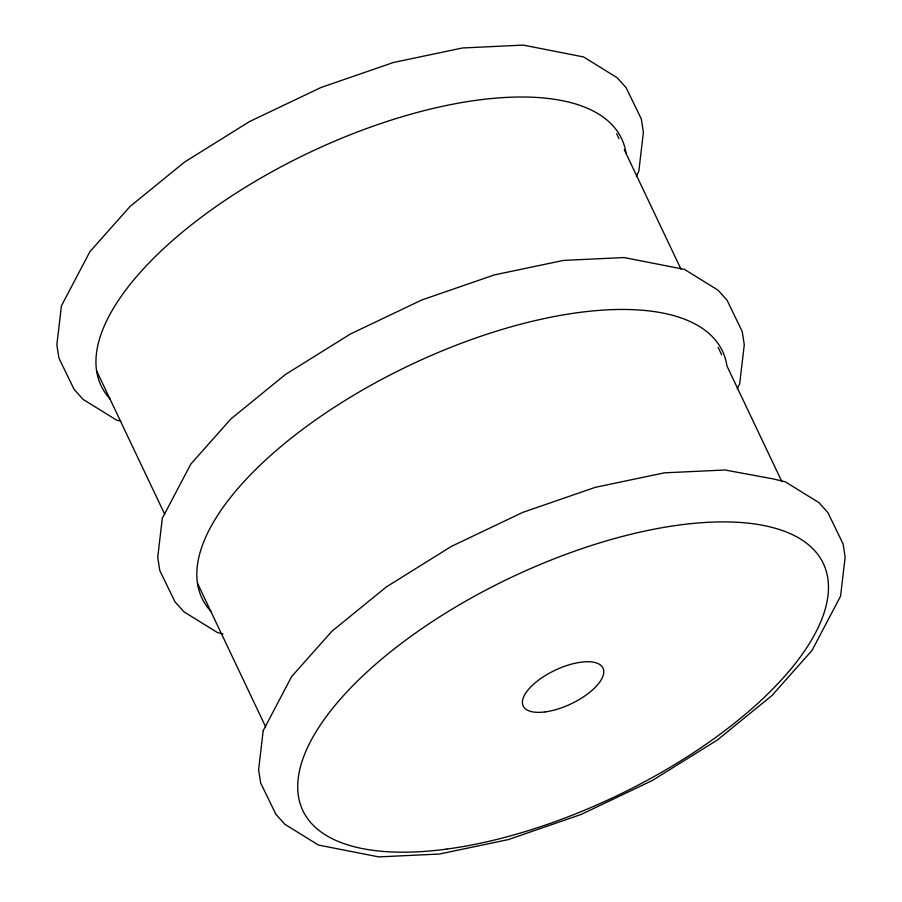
<?xml version="1.0" encoding="UTF-8"?>
<svg xmlns="http://www.w3.org/2000/svg" width="902" height="902" viewBox="0 0 902 902"><rect width="100%" height="100%" fill="white"/><g stroke="black" fill="none" stroke-linecap="round" stroke-linejoin="round"><path stroke-width="1.35" d="M636.395 176.33L638.808 171.312L643.397 132.301L641.333 119.041L626.135 87.708L617.171 77.741L583.571 56.939L523.216 45.1L462.546 47.975L393.565 62.441L320.954 87.517L249.674 121.488L184.572 162.044L130.091 206.434L89.952 251.613L61.437 305.812L56.849 344.812L58.912 358.071L74.111 389.405L83.074 399.372L116.674 420.174L120.721 421.144M737.272 388.773L739.685 383.756L744.274 344.744L742.211 331.485L727.012 300.152L718.048 290.185L684.449 269.382L624.083 257.544L563.423 260.419L494.431 274.885L421.832 299.96L350.54 333.932L285.449 374.488L230.968 418.878L190.829 464.056L162.315 518.244L157.726 557.256L159.789 570.515L174.988 601.848L183.952 611.815L217.551 632.618L222.952 633.914M616.63 133.643L618.997 138.604M624.308 149.788L680.999 269.179M718.105 347.326L721.634 354.779M781.865 481.623L726.944 365.964A288.088 121.296 -25.4 0 0 409.271 365.468A288.088 121.296 -25.4 0 0 211.282 611.736M96.593 370.812L164.795 514.433M197.47 583.256L265.673 726.877M110.416 399.304A288.088 121.296 -25.4 0 1 308.394 153.024A288.088 121.296 -25.4 0 1 626.078 153.52M263.192 730.688L258.603 769.699L260.667 782.959L275.865 814.292L284.829 824.259L318.429 845.061L378.784 856.9L439.454 854.025L508.435 839.559L581.046 814.483L652.326 780.512L717.428 739.956L771.909 695.566L812.048 650.387L840.563 596.188L845.151 557.188L843.088 543.929L827.889 512.595L818.926 502.628L785.326 481.826L773.172 478.906L724.96 469.987L664.3 472.851L595.309 487.328L522.698 512.404L451.417 546.375L386.327 586.931L331.846 631.321L291.696 676.489L263.192 730.688M446.772 849.086A288.088 121.296 -25.4 0 0 827.822 578.396A288.088 121.296 -25.4 0 0 414.661 633.655A288.088 121.296 -25.4 0 0 446.772 849.086M545.248 711.892A44.175 18.604 -25.4 0 0 603.675 670.389A44.175 18.604 -25.4 0 0 540.321 678.856A44.175 18.604 -25.4 0 0 545.248 711.892"/></g></svg>
